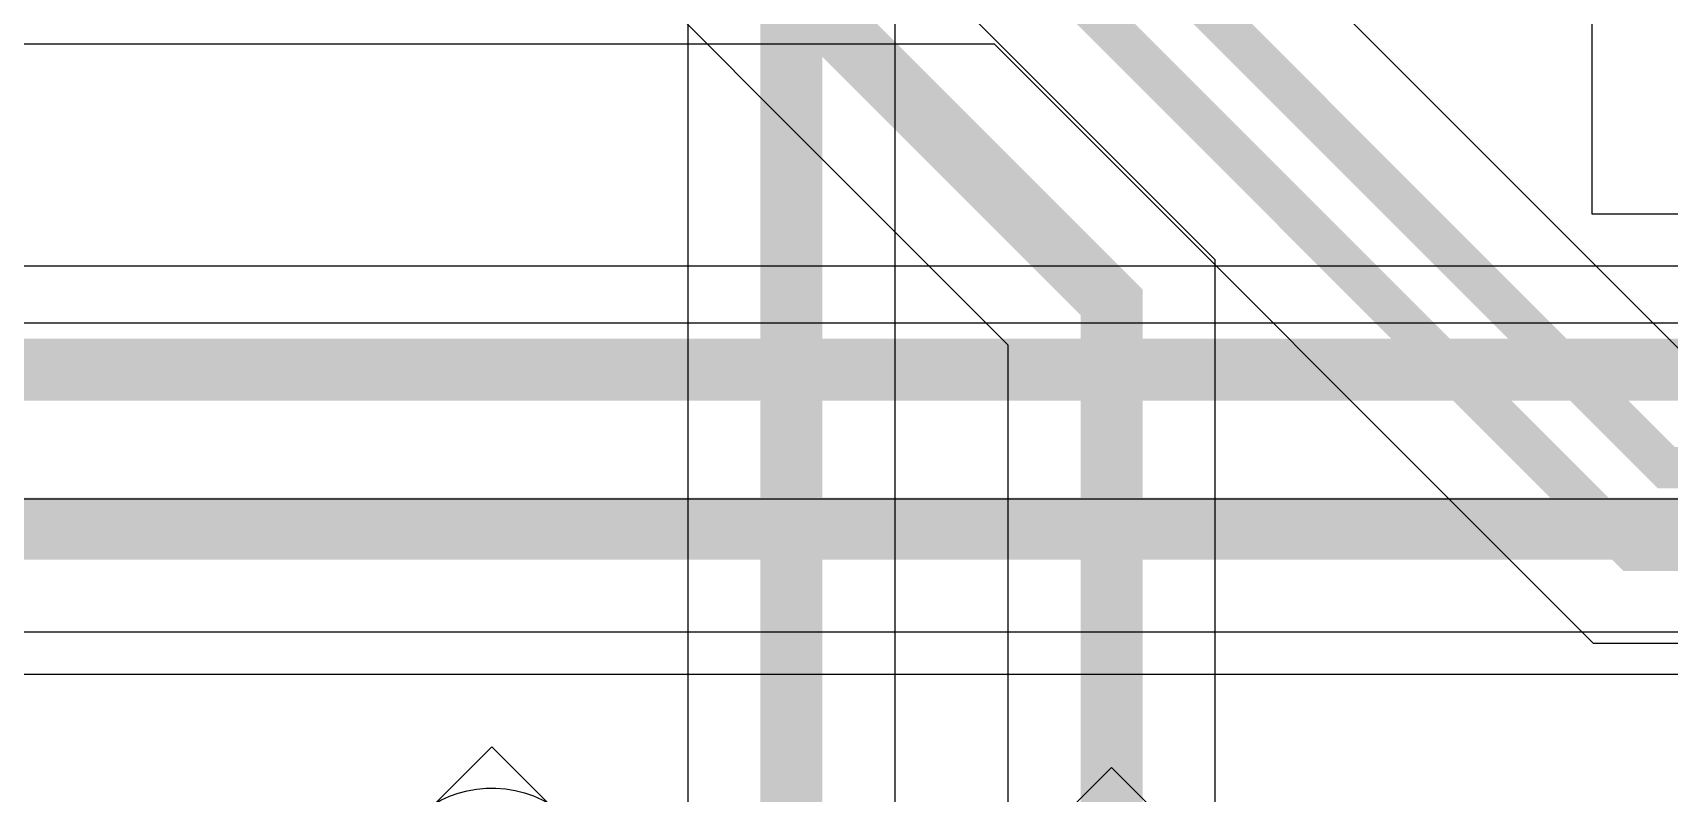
# Model space of a CAD drawing. Extents: x 0 to 323, y 0 to 320.
# Drawn here: x 36.59 to 44.51, y 213.73 to 217.41 of the extents above; entities that cross this region are included whole.
import ezdxf

# ---------------------------------------------------------------- set-up
doc = ezdxf.new("R2010")
doc.units = 0
doc.header["$MEASUREMENT"] = 0
for name, color, linetype in [('CDN_FIGURES', 7, 'CONTINUOUS'), ('ETCH_BOTTOM', 7, 'CONTINUOUS'), ('ETCH_INT1', 4, 'CONTINUOUS'), ('ETCH_INT2', 5, 'CONTINUOUS'), ('ETCH_PWR', 6, 'CONTINUOUS'), ('ETCH_TOP', 2, 'CONTINUOUS'), ('MANUFACTURING_NCLEGEND-1-6', 8, 'CONTINUOUS')]:
    doc.layers.add(name, color=color, linetype=linetype)

# ---------------------------------------------------------------- blocks, each defined once
blk = doc.blocks.new('FIGURE_DIAMOND')
at = {"layer": 'CDN_FIGURES'}
blk.add_lwpolyline([(-0.5, 0), (0, 0.5), (0.5, 0), (0, -0.5)], close=True, dxfattribs=at)

msp = doc.modelspace()

# ---------------------------------------------------------------- linework, layer by layer
at = {"layer": 'ETCH_BOTTOM'}
for points, format in [([(34.2127, 225.7056), (34.2127, 223.4179, -0.683031), (34.2127, 222.3931), (34.2127, 222.2056), (37.4697, 222.2056), (38.3042, 221.3712, -0.018505), (38.3418, 221.3556), (40.8834, 221.3556, -1.558329), (40.8834, 220.3554), (38.3418, 220.3554, -0.025164), (38.2904, 220.3349), (42.3127, 216.3126), (42.3127, 213.3347, -1.558329)], "xyb"), ([(36.2126, 221.7055, 0.3, 0.3, 0), (41.8126, 216.1055, 0.3, 0.3, 0), (41.8126, 213.1055, 0.3, 0.3, 0)], "xyseb")]:
    msp.add_lwpolyline(points, format=format, dxfattribs=at)
msp.add_lwpolyline([(41.3125, 213.3347), (41.3125, 215.8984), (36.0055, 221.2054)], dxfattribs=at)
msp.add_lwpolyline([(39.2477, 190.8497, -1.558329), (38.2475, 190.8497), (38.2475, 210.1634), (37.6125, 210.7984), (37.6125, 212.7126), (38.2969, 213.3971, -1.558206), (39.0042, 212.6898), (38.6127, 212.2984), (38.6127, 212.2348, -1.26304), (38.6604, 211.165), (39.2477, 210.5776)], format="xyb", close=True, dxfattribs=at)
at = {"layer": 'ETCH_INT1'}
for points, format in [([(50.5352, 214.1355, 0.2, 0.2, 0), (50.1626, 214.5081, 0.2, 0.2, 0), (50.1626, 214.8737, 0.2, 0.2, 0), (49.7283, 215.308, 0.2, 0.2, 0), (47.4394, 215.308, 0.2, 0.2, 0), (46.5939, 214.4625, 0.2, 0.2, 0), (46.3113, 214.4625, 0.2, 0.2, 0), (45.4683, 215.3055, 0.2, 0.2, 0), (44.4983, 215.3055, 0.2, 0.2, 0), (41.5983, 218.2055, 0.2, 0.2, 0), (17.5183, 218.2055, 0.2, 0.2, 0), (13.5626, 222.1612, 0.2, 0.2, 0), (13.5626, 223.2212, 0.2, 0.2, 0), (12.8083, 223.9755, 0.2, 0.2, 0), (10.0426, 223.9755, 0.2, 0.2, 0), (8.9926, 222.9255, 0.2, 0.2, 0)], "xyseb"), ([(49.3901, 214.1355, 0.2, 0.2, 0), (49.7626, 214.508, 0.2, 0.2, 0), (49.7626, 214.708, 0.2, 0.2, 0), (49.5626, 214.908, 0.2, 0.2, 0), (47.6051, 214.908, 0.2, 0.2, 0), (46.7596, 214.0625, 0.2, 0.2, 0), (46.1456, 214.0625, 0.2, 0.2, 0), (45.3026, 214.9055, 0.2, 0.2, 0), (44.3326, 214.9055, 0.2, 0.2, 0), (41.4326, 217.8055, 0.2, 0.2, 0), (17.3526, 217.8055, 0.2, 0.2, 0), (13.1626, 221.9955, 0.2, 0.2, 0), (13.1626, 223.0555, 0.2, 0.2, 0), (12.6426, 223.5755, 0.2, 0.2, 0), (11.6426, 223.5755, 0.2, 0.2, 0), (10.9926, 222.9255, 0.2, 0.2, 0)], "xyseb"), ([(17.7047, 218.6556), (22.8553, 218.6556, -2.378934), (23.5699, 218.6556), (24.7355, 218.6556, -1.362386), (25.6897, 218.6556), (41.7847, 218.6556), (44.6847, 215.7556)], "xyb")]:
    msp.add_lwpolyline(points, format=format, dxfattribs=at)
msp.add_lwpolyline([(45.1162, 214.4554), (44.1462, 214.4554), (41.2462, 217.3554), (17.1662, 217.3554)], dxfattribs=at)
at = {"layer": 'ETCH_INT2'}
for points, format in [([(39.7625, 211.4895), (39.7625, 219.2054, -2.239282), (40.2597, 219.7599), (40.9018, 220.402, -1.429996), (41.5661, 221.0663), (43.2534, 222.7535, -0.814673), (44.2127, 222.5555), (44.2127, 222.5055, -0.198912), (44.0662, 222.1519), (40.7627, 218.8484), (40.7627, 211.0753)], "xyb"), ([(43.7126, 222.5555, 0.3, 0.3, 0), (43.7126, 222.5055, 0.3, 0.3, 0), (40.2626, 219.0555, 0.3, 0.3, 0), (40.2626, 211.2824, 0.3, 0.3, 0), (39.6857, 210.7055, 0.3, 0.3, 0), (39.6433, 210.7055, 0.3, 0.3, 0), (39.2626, 210.3248, 0.3, 0.3, 0), (39.2626, 209.4555, 0.3, 0.3, 0), (36.9426, 207.1355, 0.3, 0.3, 0), (36.9426, 204.4548, 0.3, 0.3, 0), (36.9126, 204.4248, 0.3, 0.3, 0), (36.9126, 202.0255, 0.3, 0.3, 0), (34.5426, 199.6555, 0.3, 0.3, 0), (28.7126, 199.6555, 0.3, 0.3, 0), (19.5826, 190.5255, 0.3, 0.3, 0), (16.0126, 190.5255, 0.3, 0.3, 0)], "xyseb")]:
    msp.add_lwpolyline(points, format=format, dxfattribs=at)
at = {"layer": 'ETCH_PWR'}
for points in [[(58.1047, 217.1954), (55.2147, 214.3054), (51.0056, 214.3054, -1.424409), (50.0648, 214.3054), (49.8605, 214.3054, -1.424409), (48.9197, 214.3054), (32.5971, 214.3054, -1.063613), (31.6281, 214.5454), (31.4372, 214.5454, -1.362386), (30.483, 214.5454), (28.9547, 214.5454), (26.3347, 211.9254), (12.7905, 211.9254), (8.3915, 216.3244, -1), (9.5937, 217.5266), (10.144, 216.9763, -0.183418), (10.3915, 217.5266), (10.9418, 218.0769, -2.22376), (11.8412, 218.9763), (13.2605, 220.3956), (16.0025, 220.3956), (16.0025, 253.1934)], [(57.4005, 218.8956), (54.5105, 216.0056), (52.8443, 216.0056, 6.221984), (52.5309, 216.0056), (46.6013, 216.0056, 3.507689), (46.0739, 216.0056), (33.1116, 216.0056), (32.9928, 216.1244, 3.069418), (32.4162, 216.2456), (30.6097, 216.2456, 2.333533), (29.8855, 216.2456), (28.2505, 216.2456), (25.6305, 213.6256), (13.4947, 213.6256)]]:
    msp.add_lwpolyline(points, format="xyb", dxfattribs=at)
msp.add_lwpolyline([(8.9926, 216.9255), (13.1426, 212.7755), (25.9826, 212.7755), (28.6026, 215.3955), (32.5195, 215.3955), (32.7595, 215.1555), (54.8626, 215.1555), (57.7526, 218.0455), (83.4483, 218.0455), (84.3533, 217.1405), (87.5119, 217.1405), (88.0126, 217.6412), (100.3126, 217.6412), (100.8983, 217.0555), (104.1069, 217.0555), (105.0969, 218.0455), (121.0683, 218.0455), (122.0633, 219.0405), (126.6919, 219.0405), (128.0769, 217.6555)], dxfattribs=at)
at = {"layer": 'ETCH_TOP'}
for points, format in [([(48.114, 223.9554), (53.1848, 218.8846), (52.1354, 218.8846, 0.735068), (50.9898, 218.8846), (49.3777, 218.8846), (49.3777, 219.0405, 1), (48.3775, 219.0405), (48.3775, 218.8846), (45.7075, 218.8846, 0.875837), (44.5177, 218.8846), (44.1375, 218.8846), (44.1375, 216.5344), (47.0075, 216.5344), (47.0075, 216.4505, 0.07189), (47.0321, 216.2806), (30.0947, 216.2806), (29.8409, 216.5344), (34.9877, 216.5344), (34.9877, 218.8846), (34.6322, 218.8846), (29.0612, 224.4556)], "xyb"), ([(28.9776, 217.7095, 0.3, 0.3, 0), (28.9776, 216.6905, 0.3, 0.3, 0), (29.8876, 215.7805, 0.3, 0.3, 0), (47.8569, 215.7805, 0.3, 0.3, 0), (48.8626, 216.7862, 0.3, 0.3, 0), (48.8626, 217.6945, 0.3, 0.3, 0), (48.8776, 217.7095, 0.3, 0.3, 0)], "xyseb"), ([(16.0126, 203.2255, 0.3, 0.3, 0), (27.7976, 215.0105, 0.3, 0.3, 0), (30.6459, 215.0105, 0.3, 0.3, 0), (30.6909, 215.0555, 0.3, 0.3, 0), (31.2295, 215.0555, 0.3, 0.3, 0), (31.2745, 215.0105, 0.3, 0.3, 0), (31.8507, 215.0105, 0.3, 0.3, 0), (31.8957, 215.0555, 0.3, 0.3, 0), (32.4343, 215.0555, 0.3, 0.3, 0), (32.4793, 215.0105, 0.3, 0.3, 0), (66.9459, 215.0105, 0.3, 0.3, 0), (67.1409, 215.2055, 0.3, 0.3, 0), (68.8843, 215.2055, 0.3, 0.3, 0), (69.3343, 214.7555, 0.3, 0.3, 0), (85.0909, 214.7555, 0.3, 0.3, 0), (85.1409, 214.8055, 0.3, 0.3, 0), (85.6795, 214.8055, 0.3, 0.3, 0), (85.7295, 214.7555, 0.3, 0.3, 0), (86.2957, 214.7555, 0.3, 0.3, 0), (86.3457, 214.8055, 0.3, 0.3, 0), (86.8843, 214.8055, 0.3, 0.3, 0), (86.9343, 214.7555, 0.3, 0.3, 0), (140.4409, 214.7555, 0.3, 0.3, 0)], "xyseb"), ([(49.0591, 214.5104), (32.5919, 214.5104, -0.129563), (32.5853, 214.2556), (33.5127, 214.2556), (33.5127, 211.9171), (34.3352, 211.9171), (34.3352, 209.5469), (30.2577, 209.5469), (30.2577, 209.5105, -1), (29.0575, 209.5105), (29.0575, 209.5469), (28.79, 209.5469), (28.79, 211.9171), (29.6625, 211.9171), (29.6625, 214.2556), (30.48, 214.2556, -0.129563), (30.4734, 214.5104), (28.0047, 214.5104), (17.0986, 203.6042, -4.370474)], "xyb")]:
    msp.add_lwpolyline(points, format=format, dxfattribs=at)

# ---------------------------------------------------------------- block references
at = {"layer": 'MANUFACTURING_NCLEGEND-1-6', "xscale": 1.5, "yscale": 1.5}
for p in [(38.8126, 213.2055), (41.8126, 213.1055)]:
    msp.add_blockref('FIGURE_DIAMOND', p, dxfattribs=at)

doc.saveas('drawing.dxf')
